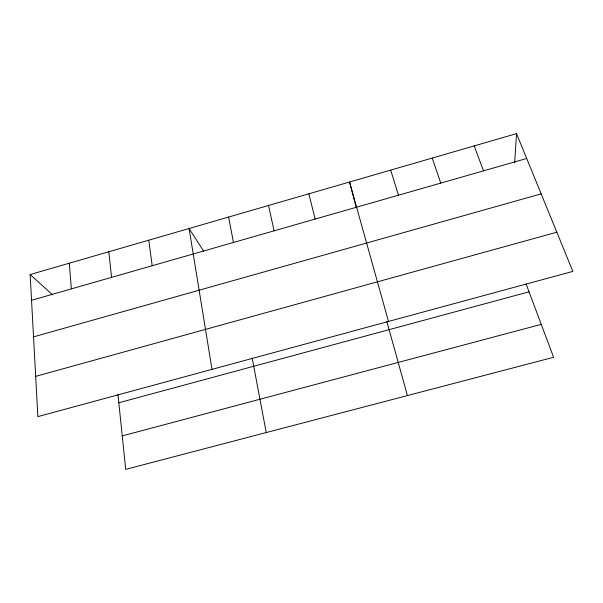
<?xml version="1.0" encoding="UTF-8"?>
<svg xmlns="http://www.w3.org/2000/svg" width="603" height="603" viewBox="0 0 603 603"><rect width="100%" height="100%" fill="white"/><g stroke="black" fill="none" stroke-linecap="round" stroke-linejoin="round"><path stroke-width="0.9" d="M514.638 162.893L516.552 133.64L30.15 274.546L37.868 416.635L572.85 271.395L516.552 133.64M31.544 300.286L526.705 158.483M33.534 336.858L541.162 193.857M35.683 376.37L556.833 232.2M118.821 402.766L529.042 291.814M122.251 435.909L541.253 324.361M30.15 274.546L52.559 294.837M203.769 251.368L189.086 228.507L212.007 369.36M526.118 284.013L553.599 357.285L125.71 469.36L117.977 394.573M474.169 145.918L483.523 170.845M432.223 158.069L440.778 183.086M390.684 170.106L398.477 195.206M388.498 321.444L349.567 182.016L356.29 207.696M386.847 321.572L407.432 395.568M308.849 193.812L315.135 219.07M268.531 205.487L274.094 230.828M228.612 217.057L233.459 242.466M252.197 358.129L266.24 432.547M148.753 240.19L152.19 265.735M108.826 251.76L111.57 277.372M69.292 263.209L71.358 288.89"/></g></svg>
